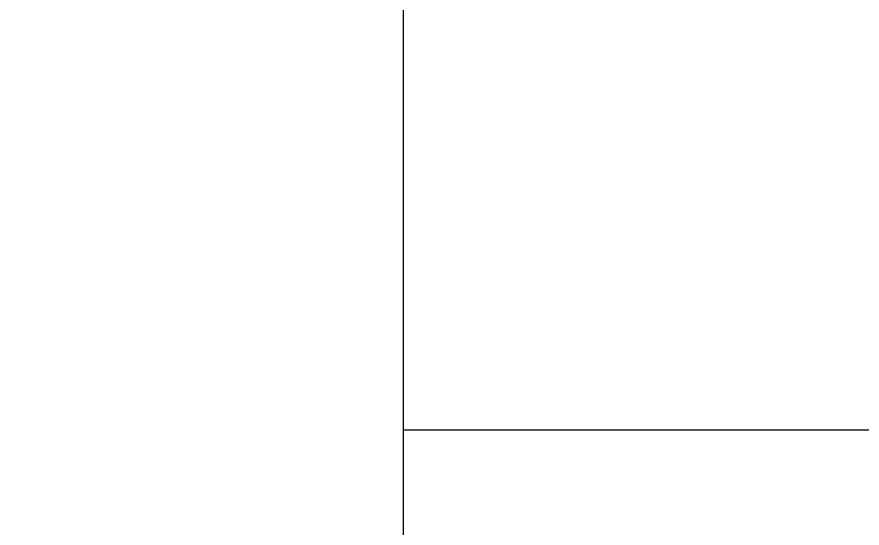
# Model space of a CAD drawing. Header units: millimetres. Extents: x 0 to 8400, y 0 to 5940.
# Drawn here: x 2664.6 to 2868.1, y 1826.1 to 1949.3 of the extents above; entities that cross this region are included whole.
import ezdxf

# ---------------------------------------------------------------- set-up
doc = ezdxf.new("R2010")
doc.units = ezdxf.units.MM
doc.linetypes.add('CENTERX2', pattern=[20.32, 12.7, -2.54, 2.54, -2.54])
doc.layers.add('do kich thuoc', color=10, linetype='Continuous', lineweight=5, plot=False)

msp = doc.modelspace()

# ---------------------------------------------------------------- linework, layer by layer
at = {"color": 0, "lineweight": 25}
for points in [[(2757.721, 2735.715), (3157.721, 2735.715), (3157.721, 1283.715), (2757.721, 1283.715)], [(2757.721, 2169.715), (3077.721, 2169.715), (3077.721, 1849.715), (2757.721, 1849.715)]]:
    msp.add_lwpolyline(points, close=True, dxfattribs=at)
at = {"color": 7, "linetype": 'CENTERX2', "lineweight": 0}
msp.add_arc((2367.811, 2009.872), 709.586, 100, 80, dxfattribs=at)
at = {"layer": 'do kich thuoc', "color": 0}
msp.add_line((2757.721, 2735.715, -1315.267), (2757.721, 1283.715, -1315.267), dxfattribs=at)
at = {"layer": 'do kich thuoc', "color": 0, "elevation": -1315.267}
msp.add_lwpolyline([(2757.721, 2169.715), (3077.721, 2169.715), (3077.721, 1849.715), (2757.721, 1849.715)], close=True, dxfattribs=at)

doc.saveas('drawing.dxf')
